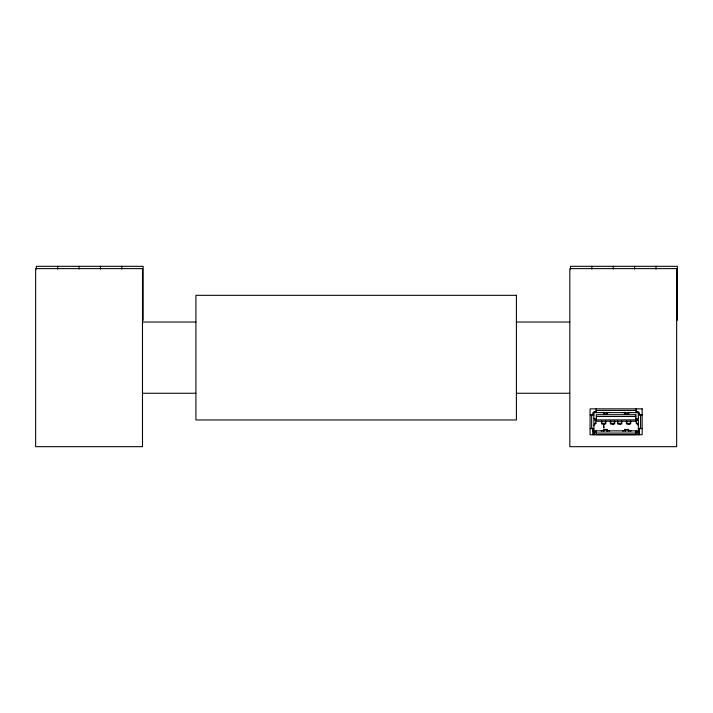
<?xml version="1.0" encoding="UTF-8"?>
<svg xmlns="http://www.w3.org/2000/svg" width="713" height="713" viewBox="0 0 713 713"><rect width="100%" height="100%" fill="white"/><g stroke="black" fill="none" stroke-linecap="round" stroke-linejoin="round"><path stroke-width="1.07" d="M601.13 430.902L602.111 431M603.733 430.429L603.688 429.36M607.137 413.068L607.191 414.155M622.494 430.902L623.474 431M625.096 430.429L625.051 429.36M628.51 413.068L628.554 414.155M631.112 412.453L630.007 412.479M609.74 412.453L608.644 412.479M603.555 429.369L603.537 429.582M624.927 429.369L624.909 429.582M607.333 413.914L607.512 412.729M628.697 413.914L628.875 412.729M603.519 429.752L603.421 430.991M624.891 429.752L624.829 430.714M624.731 430.75L624.82 430.75M603.679 414.155L604.009 412.31M607.191 429.36L603.724 429.609L604.009 431.187M625.051 414.155L625.381 412.31M628.554 429.36L625.096 429.609L625.381 431.187M606.861 431.187L607.146 429.582L607.137 430.429M628.224 431.187L628.518 429.582L628.51 430.429M596.353 418.157L595.872 418.789L596.353 419.36M635.88 419.36L636.361 418.754L635.88 418.157M593.876 425.287L595.899 423.388L595.899 420.109L593.876 418.21M638.358 425.287L636.335 423.388L636.335 420.109L638.358 418.21M602.235 412.479L601.13 412.488M623.599 412.479L622.494 412.631M608.759 431L609.74 431.009M630.132 431L631.112 431.009M636.664 423.308L636.976 423.299M142.484 322.035L195.906 322.035M516.408 322.035L569.821 322.035M142.484 393.264L195.906 393.264M516.408 393.264L569.821 393.264M596.148 410.421L636.085 410.421M596.148 411.499L595.016 411.499A2.273 2.273 0 0 0 592.744 413.772L592.744 414.913M636.085 411.499L637.226 411.499A2.273 2.273 0 0 1 639.499 413.772L639.499 414.913M590.079 414.913L593.876 414.913M638.367 414.913L642.155 414.913M596.353 416.481L635.88 416.481M596.353 419.895L635.88 419.895M594.776 420.109L595.899 420.109M636.335 420.109L637.467 420.109M594.776 423.388L595.899 423.388M636.335 423.388L637.467 423.388M601.879 423.415L605.435 423.415M610.774 423.415L614.339 423.415M617.904 423.415L621.46 423.415M626.807 423.415L630.363 423.415M590.079 428.584L593.876 428.584M638.367 428.584L642.155 428.584M596.148 431.998L595.016 431.998A2.273 2.273 0 0 1 592.744 429.725M636.085 431.998L637.226 431.998A2.273 2.273 0 0 0 639.499 429.725M596.148 433.076L636.085 433.076M595.186 423.29L595.578 423.308M637.208 420.207L636.7 420.189M628.224 412.31L628.518 413.914L625.096 413.87L625.096 413.068M606.861 412.31L607.146 413.914L603.733 413.87L603.733 413.068M607.44 430.946L607.333 429.636M624.811 412.631L624.945 414.405M603.439 412.631L603.537 413.914M603.581 414.378L603.528 413.772M624.891 413.772L624.927 414.128M628.706 429.609L628.795 430.83M677.35 320.271L677.35 266.323L570.516 266.323L570.516 269.077M655.987 266.323L655.987 269.077M640.577 414.913L640.577 428.584M639.499 428.121L639.499 434.743M638.367 431.695L638.367 434.743M638.019 431.855L638.019 434.743M636.085 408.843L636.085 412.631M636.085 430.866L636.085 434.663L596.148 434.663L596.148 430.866M634.615 266.323L634.615 269.077M630.755 421.249L630.755 423.852L629.419 423.852L629.419 424.565L626.415 423.852L626.415 421.249M630.363 421.249L630.363 423.602M626.807 421.249L626.807 423.602M621.852 421.249L621.852 423.852L620.515 423.852L620.515 424.565L617.511 423.852L617.511 421.249M621.46 421.249L621.46 423.602M617.904 421.249L617.904 423.602M614.731 421.249L614.731 423.852L613.394 423.852L613.394 424.565L610.381 423.852L610.381 421.249M614.339 421.249L614.339 423.602M613.251 266.323L613.251 269.077M610.774 421.249L610.774 423.602M605.827 421.249L605.827 423.852L604.49 423.852L604.49 424.565L601.487 423.852L601.487 421.249M605.435 421.249L605.435 423.602M601.879 421.249L601.879 423.602M596.148 408.843L596.148 412.631M594.214 431.855L594.214 434.743M593.876 431.695L593.876 434.743M592.744 428.121L592.744 434.743M591.879 266.323L591.879 269.077M591.665 414.913L591.665 428.584M143.179 320.271L143.179 266.323L36.345 266.323L36.345 269.077M121.807 266.323L121.807 269.077M100.444 266.323L100.444 269.077M79.072 266.323L79.072 269.077M57.708 266.323L57.708 269.077M603.412 412.319A1.159 0.597 -85 0 1 603.688 412.551M607.458 431.178A1.159 0.597 -85 0 1 607.191 430.955M628.83 431.178A1.159 0.597 -85 0 1 628.554 430.955M624.784 412.319A1.159 0.597 -85 0 1 625.051 412.551M603.599 425.42L603.893 427.8L603.599 425.42M142.484 268.623L35.65 268.623L35.65 446.677L142.484 446.677L142.484 268.623M676.655 268.623L569.821 268.623L569.821 446.677L676.655 446.677L676.655 268.623M516.408 295.325L195.906 295.325L195.906 419.966L516.408 419.966L516.408 295.325M642.155 408.843L590.079 408.843L590.079 434.743L642.155 434.743L642.155 408.843M637.226 412.631L595.016 412.631A1.141 1.141 0 0 0 593.876 413.772L593.876 429.725A1.141 1.141 0 0 0 595.016 430.866L637.226 430.866A1.141 1.141 0 0 0 638.367 429.725L638.367 413.772A1.141 1.141 0 0 0 637.226 412.631M635.88 414.699L596.353 414.699L596.353 421.249L635.88 421.249L635.88 414.699"/></g></svg>
